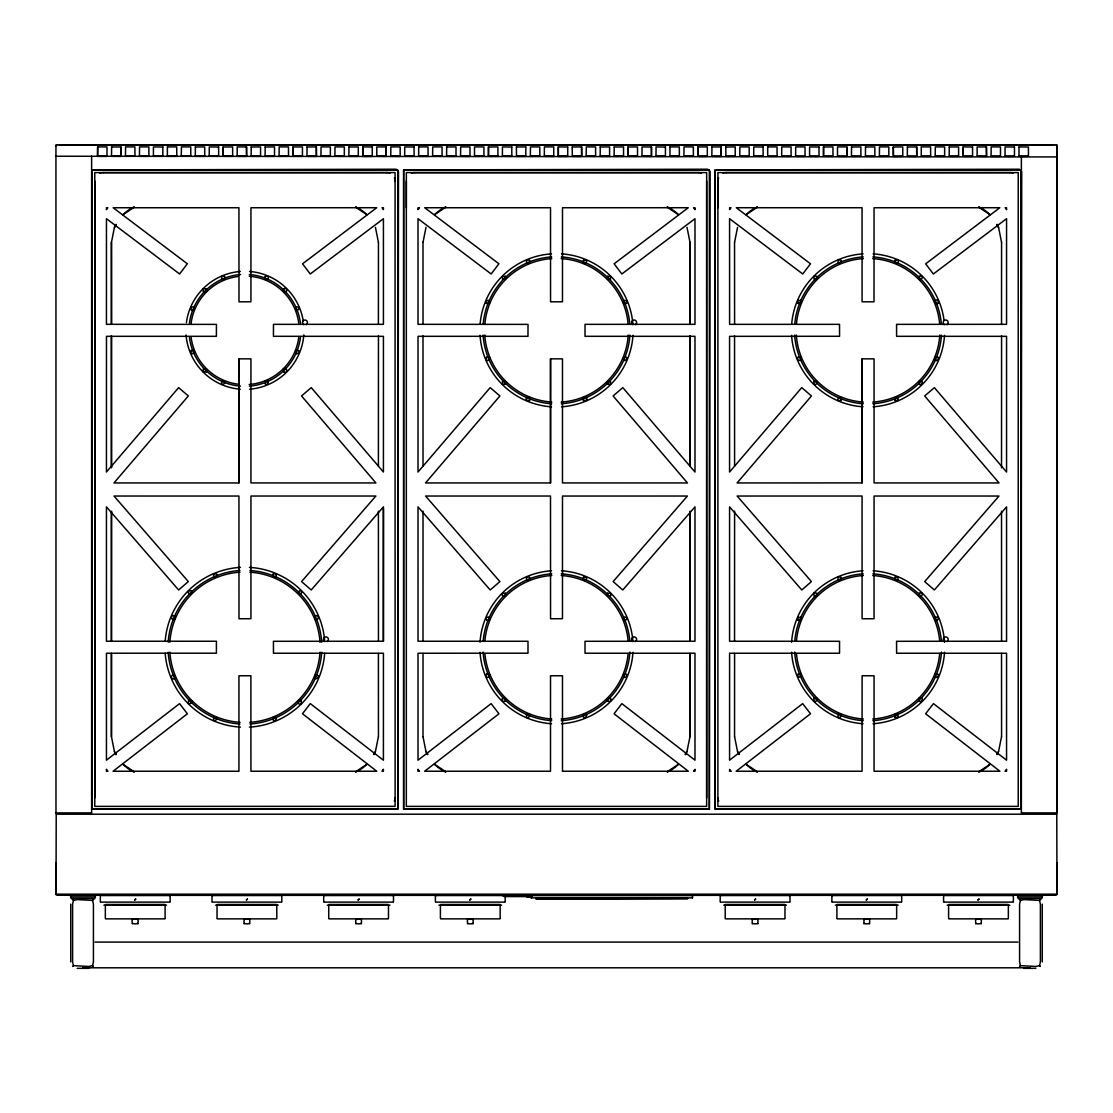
<?xml version="1.0" encoding="UTF-8"?>
<svg xmlns="http://www.w3.org/2000/svg" width="1113" height="1113" viewBox="0 0 1113 1113"><rect width="100%" height="100%" fill="white"/><g stroke="black" fill="none" stroke-linecap="round" stroke-linejoin="round"><path stroke-width="1.5" d="M94.772 797.91L94.772 172.598L395.073 172.585L395.115 806.341L94.772 806.382L94.772 181.071M238.919 482.903L238.989 358.831L250.926 358.873L250.926 482.931L375.902 482.945L301.54 395.964L311.25 387.616L383.429 472.023L383.429 336.335L273.436 336.307L273.478 324.342L383.429 324.328L383.429 218.704L310.277 273.979L302.541 263.823L376.695 207.728L250.94 207.741L250.926 301.79L238.989 301.832L238.933 207.741L113.178 207.741L187.346 263.781L179.596 273.979L106.458 218.704L106.445 324.328L216.437 324.384L216.395 336.321L106.472 336.321L106.445 472.023L178.609 387.644L188.361 395.936L113.971 482.945L238.933 482.945L238.947 358.873M383.401 641.185L383.429 506.86L311.237 589.973L301.553 581.598L375.86 496.036L250.94 496.036L250.926 618.703L238.989 618.745L238.947 496.05L114.013 496.036L188.306 581.57L178.637 589.973L106.445 506.86L106.445 641.241L216.395 641.255L216.437 653.192L106.472 653.234L106.445 760.179L179.569 703.625L187.387 713.781L113.095 771.239L238.933 771.239L238.947 675.786L250.884 675.744L250.926 771.226L376.778 771.239L302.472 713.753L310.304 703.625L383.415 760.193L383.429 653.248L273.478 653.234L273.436 641.297L383.401 641.255L383.429 508.585M406.315 207.755L406.356 172.585L706.672 172.598L706.644 806.382L406.328 806.382L406.328 181.057M550.518 482.931L550.559 358.831L562.482 358.873L562.482 482.931L687.472 482.945L613.096 395.964L622.807 387.616L694.985 472.023L694.985 336.335L585.007 336.307L585.035 324.342L694.985 324.328L694.985 218.704L621.833 273.979L614.112 263.823L688.251 207.728L562.496 207.741L562.482 301.79L550.559 301.832L550.518 207.755L424.735 207.741L498.902 263.781L491.167 273.979L418.015 218.704L418.015 324.328L528.007 324.384L527.993 336.307L418.029 336.321L418.015 472.023L490.165 387.644L499.918 395.936L425.528 482.945L550.504 482.945L550.518 358.873M694.985 209.592L694.985 207.755L693.594 207.741L694.971 209.467M717.885 207.755L717.927 172.585L1018.228 172.598L1018.228 806.382L717.885 806.382L717.899 181.057A8.431 8.431 0 0 1 718.539 177.83L717.899 181.071M862.046 482.903L737.098 482.945L811.46 395.964L801.75 387.616L729.572 472.023L729.572 336.335L839.564 336.279L839.522 324.342L729.599 324.342L729.572 218.704L802.751 273.993L810.473 263.781L736.305 207.728L862.06 207.741L862.074 301.79L874.011 301.832L874.053 207.755L999.822 207.728L925.668 263.823L933.362 273.993L1006.555 218.704L1006.555 324.328L896.563 324.356L896.605 336.321L1006.555 336.335L1006.555 472.023L934.391 387.644L924.666 395.964L999.029 482.945L874.067 482.945L874.053 358.873L862.116 358.831L862.06 482.945L862.074 358.873M1006.555 641.241L1006.555 506.86L934.364 589.973L924.68 581.598L998.987 496.036L874.067 496.036L874.039 618.745L862.088 618.745L862.06 496.036L737.14 496.036L811.433 581.57L801.791 589.987L729.572 506.86L729.572 641.241L839.564 641.297L839.522 653.234L729.599 653.234L729.572 760.179L802.668 703.639L810.528 713.753L736.222 771.239L862.06 771.239L862.116 675.744L874.053 675.786L874.053 771.226L999.905 771.239L925.599 713.753L933.459 703.639L1006.555 760.179L1006.555 653.248L896.605 653.234L896.563 641.297L1006.472 641.241M1006.555 209.592L1006.555 207.755L1005.164 207.741L1006.528 209.467M1057.016 813.06L1057.058 144.94M106.458 209.55L107.836 207.741L106.472 207.741L106.472 209.467M418.029 209.55L419.406 207.741L418.029 207.741L418.029 209.467M383.429 769.375L381.996 771.239L383.401 771.239L383.373 769.473M729.599 209.467L730.963 207.741L729.599 207.741L729.627 209.481M694.971 769.486L694.985 771.226L693.552 771.239L694.971 769.403M1006.528 769.486L1006.555 771.226L1005.122 771.239L1006.542 769.403M114.43 227.33L111.467 242.258L111.467 323.8L111.425 242.147M423.023 242.258L426.001 227.33M373.996 754.642A39.08 39.08 0 0 0 375.415 751.581L378.406 736.709M734.594 242.258L737.557 227.33M685.552 754.642A39.08 39.08 0 0 0 686.971 751.581L689.977 736.709L689.977 653.442M997.123 754.642A39.08 39.08 0 0 0 998.542 751.581L1001.533 736.709M55.984 145.761L55.942 144.94M92.087 169.913L92.087 809.054L92.087 169.913L396.117 169.218L398.482 171.597L397.786 809.054L92.087 809.054M106.987 156.251L106.987 146.916L97.652 146.888L97.568 156.335L106.973 156.321L97.582 156.321L97.652 146.916M111.537 147.013L120.955 146.916L120.955 156.335L111.537 156.335L111.62 146.916M134.91 156.251L125.491 156.335L125.574 146.888L134.91 146.916L134.951 156.251L125.449 156.251M148.878 156.251L148.878 146.916L139.542 146.888L139.459 156.335L148.85 156.321L139.459 156.251M162.832 147.013L162.832 156.335L153.413 156.335L153.427 146.944L162.874 147.013M162.832 156.251L153.413 156.251M167.381 146.916L167.381 156.335L176.8 156.335L176.703 146.888L167.465 146.916M176.8 156.251L167.381 156.251M190.754 156.251L181.294 156.251L181.419 146.888L190.754 146.916L190.796 156.251L181.336 156.251M195.29 147.013L204.722 146.916L204.722 156.335L195.29 156.335L195.387 146.916M56.22 813.951L56.012 894.685M204.722 156.251L195.29 156.251M218.718 156.251L209.216 156.251L209.272 146.944L218.718 147.013M56.067 862.658L56.012 893.795L56.902 894.685L1056.098 894.685L1056.988 893.795L1056.988 864.008M56.012 864.898L56.012 864.008M223.212 147.013L232.645 146.916L232.645 156.335L223.184 156.251L223.212 146.916L223.24 156.321L232.645 156.251M203.373 288.768L203.373 291.745M206.35 291.745L206.35 288.768M71.26 894.894L71.26 898.845M91.628 813.06L91.628 156.182M72.609 899.582L73.444 900.417L72.609 904.132L72.609 961.924L73.444 965.639L72.609 966.474M251.135 147.013L260.567 146.916L260.567 156.335L251.135 156.335L251.232 146.916M203.373 368.932L203.373 371.895M206.35 371.895L206.35 368.932M260.567 156.251L251.135 156.251M94.758 898.845L94.758 894.894M265.103 147.013L274.521 146.916L274.521 156.335L265.103 156.335L265.186 146.916M93.422 966.474L92.588 965.639L93.422 961.924L93.422 904.132L92.588 900.417L93.422 899.582M274.521 156.251L265.103 156.251M174.713 619.023C170.512 621.527 170.372 613.374 174.713 616.059M288.476 156.251L279.057 156.335L279.154 146.888L288.476 146.916L288.517 156.251L279.029 156.251M174.685 619.009L174.685 616.073M293.025 147.013L302.444 146.916L302.444 156.335L292.983 156.251L293.025 146.916L293.039 156.321L302.444 156.251M174.713 678.443L174.713 675.466M306.979 147.013L316.398 146.916L316.398 156.335L306.979 156.335L307.077 146.916M283.537 291.745L283.537 288.768M283.551 291.717C287.557 294.444 287.989 286.264 283.551 288.782M330.366 156.251L320.947 156.335L321.031 146.888L330.366 146.916L330.366 156.335L320.906 156.251M283.537 371.895L283.537 368.932M283.551 371.881C287.557 374.608 287.989 366.427 283.551 368.946M344.32 156.251L334.874 156.251L334.999 146.888L344.32 146.916L344.32 156.335L334.902 156.251M348.87 147.013L358.289 146.916L358.289 156.335L348.87 156.335L348.953 146.916M358.289 156.251L348.87 156.251M372.243 156.251L372.285 147.013M301.289 593.827C302.694 585.841 293.47 595.344 301.317 593.841M400.165 156.251L400.165 146.916L390.844 146.888L390.746 156.335L400.151 156.321L390.746 156.251M414.161 156.251L404.673 156.251L404.729 146.944L414.161 147.013M403.643 169.913L403.643 809.054L403.643 169.913L707.673 169.218L710.052 171.597L709.357 809.054L403.643 809.054M418.669 146.916L418.669 156.335L428.088 156.335L428.004 146.888L418.766 146.916M315.16 619.023L315.16 616.059M315.188 619.009C319.181 621.736 319.626 613.555 315.188 616.073M301.317 703.625L301.317 700.647M428.088 156.251L418.669 156.251M442.056 156.251L432.595 156.251L432.72 146.888L442.056 146.916L442.084 156.251L432.637 156.251M446.591 147.013L456.01 146.916L456.01 156.335L446.591 156.335L446.689 146.916M456.01 156.251L446.591 156.251M460.559 156.251L469.881 156.335L460.559 156.335L460.643 146.888L469.978 146.916L470.006 156.251M483.974 156.251L474.514 156.335L474.514 146.916L483.932 146.916L483.932 156.251L474.486 156.251M488.482 147.013L497.901 146.916L497.901 156.335L488.44 156.251L488.482 146.916L488.496 156.321L497.901 156.251M511.897 156.251L502.394 156.251L502.45 146.944L511.897 147.013M516.404 146.916L516.488 156.377L525.823 156.335L525.851 147.013M486.395 303.39L486.395 300.427M489.372 303.39L489.372 300.427M525.823 156.251L516.404 156.251M539.777 156.251L530.358 156.335L530.442 146.888L539.777 146.916L539.819 156.251L530.317 156.251M502.492 276.33L502.492 279.293M505.469 279.293L505.469 276.33M397.786 809.054L397.786 169.913M502.492 381.369L502.492 384.333M553.745 156.251L553.745 146.916L544.41 146.888L544.327 156.335L553.731 156.321L544.327 156.251M505.469 384.333L505.469 381.369M567.7 156.251L567.741 147.013M572.249 147.013L581.668 146.916L581.668 156.335L572.332 156.377L572.207 147.013M529.565 400.443C532.195 396.131 524.098 396.2 526.588 400.443M595.622 156.251L586.161 156.251L586.287 146.888L595.622 146.916L595.622 156.335L586.203 156.251M600.171 147.013L609.59 146.916L609.59 156.335L600.171 156.335L600.255 146.916M502.492 593.243C500.071 597.472 507.945 597.5 505.469 593.243M609.59 156.251L600.171 156.251M614.126 147.013L623.544 146.916L623.544 156.335L614.126 156.335L614.209 146.916M623.544 156.251L614.126 156.251M502.492 698.282C500.071 702.512 507.945 702.526 505.469 698.282M628.08 147.013L637.512 146.916L637.512 156.335L628.052 156.251L628.08 146.916L628.108 156.321L637.512 156.251M607.531 276.33L607.531 279.293M610.508 279.293L610.508 276.33M586.412 400.443C589.041 396.131 580.944 396.2 583.435 400.443M665.435 147.013L665.435 156.335L656.002 156.335L656.03 146.944L665.463 147.013M623.628 303.39L623.628 300.427M607.531 381.369L607.531 384.333M626.605 303.39L626.605 300.427M610.508 384.333L610.508 381.369M665.435 156.251L656.002 156.251M669.97 146.916L669.97 156.335L679.389 156.335L679.306 146.888L670.054 146.916M679.389 156.251L669.97 156.251M693.357 156.251L683.897 156.251L684.022 146.888L693.357 146.916L693.385 156.251L683.925 156.251M607.531 593.243C605.11 597.472 612.985 597.5 610.508 593.243M707.312 156.251L707.312 146.916L697.893 146.916L697.893 156.335L707.298 156.321L697.907 156.321L697.976 146.916M711.847 147.013L721.266 146.916L721.266 156.335L711.847 156.335L711.944 146.916M715.214 169.913L715.214 809.054L715.214 169.913L1019.23 169.218L1021.609 171.597L1020.913 809.054L715.214 809.054M725.815 147.013L735.234 146.916L735.234 156.335L725.899 156.377L725.773 147.013M607.531 698.282C605.11 702.512 612.985 702.526 610.508 698.282M735.234 156.251L725.815 156.251M749.188 156.251L749.188 146.916L739.867 146.888L739.769 156.335L749.174 156.321L739.769 156.251M763.198 156.251L753.696 156.251L753.751 146.944L763.198 147.013M767.692 146.916L767.692 156.335L777.111 156.335L777.027 146.888L767.789 146.916M777.111 156.251L767.692 156.251M791.079 156.251L781.66 156.335L781.743 146.888L791.079 146.916L791.079 156.335L781.618 156.251M805.033 156.251L805.033 146.916L795.712 146.888L795.614 156.335L805.019 156.321L795.614 156.251M819.001 147.013L819.001 156.335L809.582 156.335L809.596 146.944L819.043 147.013M819.001 156.251L809.582 156.251M823.537 147.013L832.955 146.916L832.955 156.335L823.509 156.251L823.537 146.916L823.55 156.321L832.955 156.251M797.951 300.427L797.951 303.39M800.929 303.39L800.929 300.427M797.951 357.273C795.545 361.502 803.405 361.516 800.929 357.273M851.459 147.013L860.878 146.916L860.878 156.335L851.459 156.335L851.556 146.916M709.357 809.054L709.357 169.913M860.878 156.251L851.459 156.251M865.427 147.013L874.846 146.916L874.846 156.335L865.427 156.335L865.511 146.916M874.846 156.251L865.427 156.251M888.8 156.251L879.381 156.335L879.479 146.888L888.8 146.916L888.842 156.251L879.353 156.251M893.349 147.013L902.768 146.916L902.768 156.335L893.433 156.377L893.308 147.013L893.363 156.321L902.768 156.251M841.108 400.416C842.833 392.611 832.914 401.71 841.122 400.443M797.951 617.339L797.951 620.317M800.929 620.317L800.929 617.339M907.304 147.013L916.722 146.916L916.722 156.335L907.304 156.335L907.401 146.916M797.951 674.297L797.951 677.149M800.929 677.149L800.915 674.2L798.077 674.186M895.005 260.233C892.584 264.463 900.445 264.477 897.968 260.233M921.272 146.916L921.272 156.335L930.691 156.335L930.593 146.888L921.355 146.916M930.691 156.251L921.272 156.251M944.645 156.251L935.198 156.251L935.323 146.888L944.645 146.916L944.645 156.335L935.226 156.251M949.194 147.013L958.613 146.916L958.613 156.335L949.194 156.335L949.278 146.916M895.005 397.578L895.005 400.443M897.968 400.443L897.954 397.48L895.116 397.466M958.613 156.251L949.194 156.251M938.162 303.39C933.974 305.894 933.821 297.741 938.162 300.427M938.148 303.376L938.162 300.538M895.005 577.257L895.005 580.11M897.968 580.11L897.954 577.16L895.116 577.146M1000.49 156.251L1000.49 146.916L991.154 146.888L991.071 156.335L1000.476 156.321L991.071 156.251M1014.458 147.013L1014.458 156.335L1005.039 156.335L1005.053 146.944L1014.486 147.013M1014.458 156.251L1005.039 156.251M1018.993 146.916L1018.993 156.335L1028.412 156.335L1028.454 147.013L1019.077 146.916M895.005 714.379L895.005 717.356M897.968 717.356L897.968 714.379M1028.412 156.251L1018.993 156.251M1020.913 809.054L1020.913 169.913M1018.242 894.894L1018.242 898.845M1019.578 899.582L1020.412 900.417L1019.578 904.132L1019.578 961.924L1020.412 965.639L1019.578 966.474M1041.74 898.845L1041.74 894.894M1040.391 966.474L1039.556 965.639L1040.391 961.924L1040.391 904.132L1039.556 900.417L1040.391 899.582M1056.988 894.685L1056.78 813.951M562.496 771.156L562.482 675.758L550.518 675.758L550.504 771.239L424.665 771.239L498.944 713.781L491.139 703.625L418.015 760.193L418.015 653.248L528.007 653.192L527.993 641.269L418.029 641.255L418.015 506.86L490.193 589.973L499.89 581.598L425.583 496.036L550.504 496.036L550.559 618.745L562.482 618.703L562.482 496.05L687.417 496.036L613.138 581.57L622.779 589.987L694.985 506.86L694.985 641.241L584.993 641.297L585.035 653.234L694.971 653.234L694.985 760.179L621.861 703.625L614.056 713.781L688.335 771.239L562.566 771.226M383.401 209.467L383.429 207.755L382.037 207.741L383.373 209.481M106.472 769.486L107.878 771.239L106.472 771.239L106.458 769.403M418.029 769.486L419.448 771.239L418.029 771.239L418.029 769.403M972.609 156.251L963.107 156.251L963.148 146.916L972.609 147.013M116.35 224.603L114.472 227.414A39.08 39.08 0 0 1 115.877 224.339M373.523 754.377L375.401 751.553M685.079 754.377L686.971 751.553M996.65 754.377L998.528 751.553M91.628 144.982L90.835 144.982M55.984 813.06L55.942 145.622L56.763 144.982M132.336 923.776L132.656 923.456A6.135 4.341 0 0 0 137.789 923.456L138.123 923.776M132.336 919.101L132.656 919.435A6.135 4.341 0 0 1 137.789 919.435L138.123 919.101M244.025 923.776L244.345 923.456A6.135 4.341 0 0 0 249.479 923.456L249.813 923.776M244.025 919.101L244.345 919.435A6.135 4.341 0 0 1 249.479 919.435L249.813 919.101M1053.635 145.024L59.365 145.024M355.715 923.776L356.035 923.456A6.135 4.341 0 0 0 361.169 923.456L361.502 923.776M355.715 919.101L356.035 919.435A6.135 4.341 0 0 1 361.169 919.435L361.502 919.101M467.39 923.776L467.724 923.456A6.135 4.341 0 0 0 472.858 923.456L473.178 923.776M467.39 919.101L467.724 919.435A6.135 4.341 0 0 1 472.858 919.435L473.178 919.101M531.165 897.982L531.291 897.857A2.796 1.976 -90 0 1 531.291 895.603L531.165 895.478M692.536 897.982L692.411 897.857A2.796 1.976 -90 0 0 692.411 895.603L692.536 895.478M752.207 923.776L752.527 923.456A6.135 4.341 0 0 0 757.661 923.456L757.995 923.776M752.207 919.101L752.527 919.435A6.135 4.341 0 0 1 757.661 919.435L757.995 919.101M863.883 923.776L864.217 923.456A6.135 4.341 0 0 0 869.35 923.456L869.67 923.776M863.883 919.101L864.217 919.435A6.135 4.341 0 0 1 869.35 919.435L869.67 919.101M1021.372 813.06L1021.372 156.182M975.572 923.776L975.906 923.456A6.135 4.341 0 0 0 981.04 923.456L981.36 923.776M975.572 919.101L975.906 919.435A6.135 4.341 0 0 1 981.04 919.435L981.36 919.101M1056.933 862.658L1057.058 893.516M134.214 207.199L122.945 214.739A39.08 39.08 0 0 1 134.075 206.921M434.501 214.739L445.784 207.199M757.341 207.199L746.072 214.739A39.08 39.08 0 0 1 757.202 206.921M355.659 771.768L366.928 764.241A39.08 39.08 0 0 1 355.798 772.06M667.216 771.768L678.499 764.241M978.786 771.768L990.055 764.241A39.08 39.08 0 0 1 978.925 772.06M730.921 771.226L729.572 769.375L729.572 771.226L730.949 771.17M362.921 146.888L362.921 156.377L372.229 156.321L362.838 156.321L362.824 146.916L372.229 146.944M558.364 146.888L558.364 156.377L567.686 156.321L558.295 156.321L558.281 146.916L567.7 147.013M92.393 170.219L397.48 170.219M403.949 170.219L709.051 170.219M516.418 146.944L525.809 146.944M715.52 170.219L1020.607 170.219M963.246 146.916L963.246 156.335L972.567 156.335L972.567 147.013M1022.165 144.982L1021.372 144.982M56.471 814.201L1056.529 814.201M91.475 812.907L56.123 812.907M397.48 808.748L92.393 808.748M71.635 895.255L73.235 894.894M73.444 900.417L77.145 899.582L92.588 900.417M94.396 898.483L71.635 898.483M709.051 808.748L403.949 808.748M92.588 965.639L88.873 966.474L73.444 965.639M531.291 895.603L692.411 895.603M536.09 898.441L687.681 898.386L536.09 898.928M1020.607 808.748L715.52 808.748M1056.877 812.907L1021.525 812.907M692.411 897.857L531.291 897.857M1018.604 895.255L1020.218 894.894M1020.412 900.417L1024.127 899.582L1039.556 900.417M1056.529 894.226L56.471 894.226M1041.365 898.483L1018.604 898.483M1039.556 965.639L1035.855 966.474L1020.412 965.639M203.387 288.782L206.322 288.782M206.322 291.717L203.387 291.717M502.519 276.344L505.441 276.344M505.344 279.293L502.617 279.293M486.423 300.44L489.372 300.538M607.559 276.344L610.481 276.344M489.344 303.376L486.423 303.376M203.387 368.946L206.322 368.946M610.383 279.293L607.656 279.293M206.322 371.881L203.387 371.881M623.656 300.44L626.605 300.538M626.577 303.376L623.656 303.376M895.019 260.247L897.954 260.247M797.979 300.44L800.915 300.44M800.915 303.376L797.979 303.376M502.519 381.383L505.441 381.383M505.344 384.333L502.617 384.333M607.559 381.383L610.481 381.383M529.538 400.416L526.616 400.416M610.383 384.333L607.656 384.333M586.384 400.416L583.462 400.416M797.979 357.287L800.915 357.287M897.954 400.416L895.019 400.416M502.519 593.257L505.441 593.257M174.588 678.443C170.665 681.198 170.261 672.795 174.685 675.48M607.559 593.257L610.481 593.257M301.192 703.625C297.268 706.379 296.865 697.976 301.289 700.675M897.857 580.11L895.116 580.11M797.979 617.353L800.915 617.353M800.817 620.317L798.077 620.317M502.519 698.296L505.441 698.296M607.559 698.296L610.481 698.296M800.817 677.149L798.077 677.149M895.019 714.407L897.954 714.407M897.857 717.356L895.116 717.356M56.624 144.94L1056.376 144.94M246.516 146.916L237.18 146.916L237.18 156.335L246.599 156.335L246.516 146.888L246.585 156.321L237.18 156.251M386.114 146.888L376.806 146.944L376.792 156.251L386.211 156.335L386.114 146.888L386.197 156.321L376.751 156.251M651.467 147.013L642.048 146.916L642.006 156.251L651.467 156.335L651.467 146.916L651.453 156.321L642.048 156.251M846.826 146.888L837.505 146.916L837.505 156.335L846.923 156.335L846.826 146.888L846.91 156.321L837.505 156.251M986.438 146.916L977.131 146.944L977.117 156.251L986.535 156.335L986.438 146.888L986.521 156.321L977.075 156.251M103.203 172.626L386.67 172.626M414.759 172.626L698.241 172.626M726.33 172.626L1009.797 172.626M57.041 895.047L102.215 895.047M168.23 895.047L213.404 895.047M281.019 895.047L324.579 895.047M392.263 895.047L437.506 895.047M503.493 895.047L531.304 895.047M691.131 895.047L722.476 895.047M788.421 895.047L833.72 895.047M901.335 895.047L944.77 895.047M1012.524 895.047L1055.959 895.047M171.527 895.339L213.237 895.339M281.019 895.339L324.467 895.339M392.263 895.339L437.451 895.339M502.853 895.2L532.278 895.2M691.201 895.339L722.476 895.339M788.533 895.339L833.72 895.339M901.502 895.339L941.473 895.339M100.532 895.534L169.927 895.534M212.221 895.534L281.617 895.534M323.911 895.534L393.306 895.534M435.6 895.534L504.982 895.534M720.403 895.534L789.799 895.534M832.079 895.534L901.474 895.534M943.768 895.534L1013.164 895.534M502.853 895.895L532.278 895.895M504.579 896.577L532.278 896.577M70.453 896.869L95.579 896.869M1017.421 896.869L1042.547 896.869M526.936 897.203L531.611 897.203M535.909 898.678L687.806 898.678M606.766 899.248L616.936 899.248M100.532 902.114L169.927 902.114M212.221 902.114L281.617 902.114M323.911 902.114L393.306 902.114M435.6 902.114L504.982 902.114M720.403 902.114L789.799 902.114M832.079 902.114L901.474 902.114M943.768 902.114L1013.164 902.114M105.554 904.466L164.905 904.466M217.244 904.466L276.581 904.466M328.933 904.466L388.27 904.466M440.623 904.466L499.96 904.466M725.426 904.466L784.762 904.466M837.115 904.466L896.452 904.466M948.805 904.466L1008.141 904.466M103.885 905.175L166.574 905.175M215.574 905.175L278.264 905.175M327.264 905.175L389.953 905.175M438.939 905.175L501.643 905.175M723.742 905.175L786.446 905.175M835.432 905.175L898.135 905.175M947.121 905.175L1009.811 905.175M105.554 918.865L164.905 918.865M217.244 918.865L276.581 918.865M328.933 918.865L388.27 918.865M440.623 918.865L499.96 918.865M725.426 918.865L784.762 918.865M837.115 918.865L896.452 918.865M948.805 918.865L1008.141 918.865M94.981 942.099L1018.019 942.099M82.821 967.795L1030.179 967.795M77.145 968.352L88.873 968.352M1024.127 968.352L1035.855 968.352M1056.237 144.982L1057.058 145.622L1057.058 156.933L55.942 156.237M916.639 146.916L916.722 156.335L907.304 156.251M763.073 146.916L763.142 156.321L753.738 156.251M721.182 146.916L721.266 156.335L711.847 156.251M581.57 146.916L581.64 156.321L572.249 156.251M511.771 146.916L511.841 156.321L502.436 156.251M414.036 146.916L414.119 156.321L404.715 156.251M316.315 146.916L316.398 156.335L306.979 156.251M218.593 146.916L218.663 156.321L209.258 156.251M120.858 146.916L120.955 156.335L111.537 156.251M1039.765 894.894L1041.365 895.255M92.782 894.894L94.396 895.255M978.786 207.199L990.055 214.739A39.08 39.08 0 0 0 978.925 206.921M667.216 207.199L678.499 214.739M355.659 207.199L366.928 214.739A39.08 39.08 0 0 0 355.798 206.921M757.341 771.768L746.072 764.241A39.08 39.08 0 0 0 757.202 772.06M434.501 764.241L445.784 771.768M134.214 771.768L122.945 764.241A39.08 39.08 0 0 0 134.075 772.06M996.65 224.603L998.528 227.414A39.08 39.08 0 0 0 997.123 224.339M734.594 736.709L737.557 751.651L739.477 754.377M423.023 736.709L426.001 751.651L427.921 754.377M111.467 653.442L111.467 736.709L114.43 751.651L116.35 754.377M998.57 227.33L1001.533 242.258M686.999 227.33L689.977 242.258L689.977 323.8L690.004 242.147M375.443 227.33L378.406 242.258M1057.016 145.761L1057.016 812.267M1042.269 904.132L1042.269 961.924M1013.373 896.035L1013.373 901.613M1008.35 904.966L1008.35 918.364M1001.575 242.147L1001.533 323.8M1001.575 335.876L1001.533 467.808M1001.533 511.173L1001.575 641.366M1001.533 653.442L1001.575 736.82M948.596 904.966L948.596 918.364M943.574 896.035L943.574 901.613M901.683 896.035L901.683 901.613M896.661 904.966L896.661 918.364M836.906 904.966L836.906 918.364M831.884 896.035L831.884 901.613M789.993 896.035L789.993 901.613M784.971 904.966L784.971 918.364M734.552 242.147L734.594 323.8M734.552 335.876L734.594 466.069M734.594 511.173L734.552 641.366M734.594 653.442L734.552 736.82M725.217 904.966L725.217 918.364M720.194 896.035L720.194 901.613M706.672 181.057L706.672 797.91M690.004 335.876L690.004 466.055L689.977 335.945M690.004 653.512L690.004 736.82M505.191 896.035L505.191 901.613M500.168 904.966L500.168 918.364M440.414 904.966L440.414 918.364M435.392 896.035L435.392 901.613M422.996 242.147L423.023 323.8M422.996 335.876L423.023 466.069M423.023 511.173L422.996 641.366M423.023 653.442L422.996 736.82M393.501 896.035L393.501 901.613M388.479 904.966L388.479 918.364M378.448 242.147L378.406 323.8M378.448 335.876L378.406 466.069M378.406 511.173L378.448 641.366M378.406 653.442L378.448 736.82M328.725 904.966L328.725 918.364M323.702 896.035L323.702 901.613M281.812 896.035L281.812 901.613M276.789 904.966L276.789 918.364M217.035 904.966L217.035 918.364M212.013 896.035L212.013 901.613M170.136 896.035L170.136 901.613M165.1 904.966L165.1 918.364M111.467 335.945L111.467 467.808L111.425 335.876M111.425 653.512L111.425 736.82M105.345 904.966L105.345 918.364M100.323 896.035L100.323 901.613M70.731 904.132L70.731 961.924M975.906 923.456A4.313 3.047 -90 0 1 975.906 919.435M981.04 919.435A4.313 3.047 -90 0 1 981.04 923.456M864.217 923.456A4.313 3.047 -90 0 1 864.217 919.435M869.35 919.435A4.313 3.047 -90 0 1 869.35 923.456M752.527 923.456A4.313 3.047 -90 0 1 752.527 919.435M757.661 919.435A4.313 3.047 -90 0 1 757.661 923.456M467.724 923.456A4.313 3.047 -90 0 1 467.724 919.435M472.858 919.435A4.313 3.047 -90 0 1 472.858 923.456M356.035 923.456A4.313 3.047 -90 0 1 356.035 919.435M361.169 919.435A4.313 3.047 -90 0 1 361.169 923.456M244.345 923.456A4.313 3.047 -90 0 1 244.345 919.435M249.479 919.435A4.313 3.047 -90 0 1 249.479 923.456M137.789 919.435A4.313 3.047 -90 0 1 137.789 923.456M132.405 923.456A4.313 3.047 -90 0 1 132.405 919.435M1009.867 172.585A8.389 8.389 0 0 1 1013.067 173.225M723.06 173.225A8.389 8.389 0 0 1 726.26 172.585M739.004 754.642A39.08 39.08 0 0 1 737.585 751.581M698.296 172.585A8.389 8.389 0 0 1 701.51 173.225M411.49 173.225A8.389 8.389 0 0 1 414.704 172.585M667.369 206.921A39.08 39.08 0 0 1 678.513 214.712M434.487 214.712A39.08 39.08 0 0 1 445.631 206.921M445.631 772.06A39.08 39.08 0 0 1 434.487 764.255M427.448 754.642A39.08 39.08 0 0 1 426.029 751.581M678.513 764.255A39.08 39.08 0 0 1 667.369 772.06M386.74 172.585A8.389 8.389 0 0 1 389.94 173.225M99.933 173.225A8.389 8.389 0 0 1 103.133 172.585M115.877 754.642A39.08 39.08 0 0 1 114.458 751.581M944.436 641.589A2.504 2.504 0 0 1 943.768 637.819A2.504 2.504 0 0 1 947.594 637.819A2.504 2.504 0 0 1 946.94 641.589M944.436 324.676A2.504 2.504 0 0 1 943.768 320.906A2.504 2.504 0 0 1 947.594 320.906A2.504 2.504 0 0 1 946.94 324.676M632.88 641.589A2.504 2.504 0 0 1 632.212 637.819A2.504 2.504 0 0 1 636.038 637.819A2.504 2.504 0 0 1 635.37 641.589M632.88 324.676A2.504 2.504 0 0 1 632.212 320.906A2.504 2.504 0 0 1 636.038 320.906A2.504 2.504 0 0 1 635.37 324.676M324.662 641.589A2.504 2.504 0 0 1 323.994 637.819A2.504 2.504 0 0 1 327.82 637.819A2.504 2.504 0 0 1 327.166 641.589M303.724 324.676A2.504 2.504 0 0 1 303.056 320.906A2.504 2.504 0 0 1 306.882 320.906A2.504 2.504 0 0 1 306.214 324.676M941.473 652.051A73.569 73.569 0 0 1 872.87 720.654M863.257 720.654A73.569 73.569 0 0 1 794.654 652.051M794.779 640.838A73.569 73.569 0 0 1 863.257 573.835M872.87 573.835A73.569 73.569 0 0 1 941.348 640.838M941.473 335.138A73.569 73.569 0 0 1 872.87 403.741M863.257 403.741A73.569 73.569 0 0 1 794.654 335.138M794.779 323.925A73.569 73.569 0 0 1 863.257 256.922M872.87 256.922A73.569 73.569 0 0 1 941.348 323.925M629.902 652.051A73.569 73.569 0 0 1 561.314 720.654M551.686 720.654A73.569 73.569 0 0 1 483.098 652.051M483.209 640.838A73.569 73.569 0 0 1 551.686 573.835M561.314 573.835A73.569 73.569 0 0 1 629.791 640.838M629.902 335.138A73.569 73.569 0 0 1 561.314 403.741M551.686 403.741A73.569 73.569 0 0 1 483.098 335.138M483.209 323.925A73.569 73.569 0 0 1 551.686 256.922M561.314 256.922A73.569 73.569 0 0 1 629.791 323.925M321.685 652.274A76.922 76.922 0 0 1 249.966 723.993M239.907 723.993A76.922 76.922 0 0 1 168.188 652.274M168.188 642.215A76.922 76.922 0 0 1 239.907 570.496M249.966 570.496A76.922 76.922 0 0 1 321.685 642.215M300.44 337.642A55.97 55.97 0 0 1 249.326 386.141M240.547 386.141A55.97 55.97 0 0 1 189.447 337.642M189.447 323.02A55.97 55.97 0 0 1 240.547 274.535M249.326 274.535A55.97 55.97 0 0 1 300.44 323.02M944.534 652.26A76.644 76.644 0 0 1 873.079 723.714M863.048 723.714A76.644 76.644 0 0 1 791.593 652.26M791.593 642.229A76.644 76.644 0 0 1 863.048 570.774M873.079 570.774A76.644 76.644 0 0 1 944.534 642.229M944.534 335.347A76.644 76.644 0 0 1 873.079 406.801M863.048 406.801A76.644 76.644 0 0 1 791.593 335.347M791.719 323.646A76.644 76.644 0 0 1 863.048 253.861M873.079 253.861A76.644 76.644 0 0 1 944.047 320.335M632.977 652.26A76.644 76.644 0 0 1 561.509 723.714M551.491 723.714A76.644 76.644 0 0 1 480.023 652.26M480.023 642.229A76.644 76.644 0 0 1 551.491 570.774M561.509 570.774A76.644 76.644 0 0 1 632.852 640.559M632.977 335.347A76.644 76.644 0 0 1 561.509 406.801M551.491 406.801A76.644 76.644 0 0 1 480.023 335.347M480.148 323.646A76.644 76.644 0 0 1 551.491 253.861M561.509 253.861A76.644 76.644 0 0 1 632.852 323.646M324.704 653.22A79.983 79.983 0 0 1 249.423 727.109M240.45 727.109A79.983 79.983 0 0 1 165.169 653.22M165.169 641.269A79.983 79.983 0 0 1 240.45 567.38M249.423 567.38A79.983 79.983 0 0 1 324.579 639.78M303.807 334.971A59.045 59.045 0 0 1 249.576 389.202M240.311 389.202A59.045 59.045 0 0 1 186.066 334.971M186.4 322.631A59.045 59.045 0 0 1 240.311 271.461M249.576 271.461A59.045 59.045 0 0 1 303.265 321.101M939.678 653.512A71.886 71.886 0 0 1 872.759 718.984M863.354 718.984A71.886 71.886 0 0 1 796.449 653.512M796.449 640.977A71.886 71.886 0 0 1 863.354 575.504M872.759 575.504A71.886 71.886 0 0 1 939.678 640.977M939.803 335.041A71.886 71.886 0 0 1 872.759 402.071M863.354 402.071A71.886 71.886 0 0 1 796.324 335.041M796.449 324.064A71.886 71.886 0 0 1 863.354 258.592M872.759 258.592A71.886 71.886 0 0 1 939.678 324.064M628.122 653.512A71.886 71.886 0 0 1 561.202 718.984M551.798 718.984A71.886 71.886 0 0 1 484.878 653.512M484.878 640.977A71.886 71.886 0 0 1 551.798 575.504M561.202 575.504A71.886 71.886 0 0 1 628.122 640.977M628.233 335.041A71.886 71.886 0 0 1 561.202 402.071M551.798 402.071A71.886 71.886 0 0 1 484.767 335.041M484.878 324.064A71.886 71.886 0 0 1 551.798 258.592M561.202 258.592A71.886 71.886 0 0 1 628.122 324.064M320.015 652.162A75.239 75.239 0 0 1 249.855 722.323M240.018 722.323A75.239 75.239 0 0 1 169.858 652.162M169.858 642.326A75.239 75.239 0 0 1 240.018 572.165M249.855 572.165A75.239 75.239 0 0 1 320.015 642.326M298.771 337.42A54.3 54.3 0 0 1 249.201 384.472M237.848 384.166A54.3 54.3 0 0 1 191.102 337.42M191.102 323.243A54.3 54.3 0 0 1 237.848 276.497M249.201 276.205A54.3 54.3 0 0 1 298.771 323.243M395.101 797.91L394.461 801.137A8.431 8.431 0 0 0 395.101 797.91M191.102 307.174C190.337 315.716 198.559 305.073 191.199 307.16M191.102 350.553C189.989 358.873 198.796 348.536 191.199 350.539M221.779 276.497C220.221 284.511 229.779 274.758 221.779 276.497M221.779 381.23C220.165 389.244 229.793 379.519 221.779 381.23M188.584 590.892C187.026 598.905 196.584 589.153 188.584 590.892M265.158 276.497C264.045 284.817 272.852 274.466 265.256 276.483M213.766 574.071C212.152 582.085 221.779 572.36 213.766 574.071M188.584 700.675C186.97 708.689 196.598 698.95 188.584 700.675M265.158 381.23C263.948 389.536 272.866 379.269 265.256 381.216M295.835 307.174C294.444 315.452 303.766 305.31 295.835 307.174M295.835 350.553C294.333 358.65 303.919 348.981 295.835 350.553M213.766 717.495C212.207 725.509 221.765 715.756 213.766 717.495M273.172 574.071C271.962 582.377 280.879 572.11 273.269 574.044M273.172 717.495C272.059 725.801 280.866 715.464 273.269 717.468M315.188 675.48C313.574 683.493 323.187 673.768 315.188 675.48M486.423 357.287C485.018 365.565 494.339 355.423 486.423 357.287M526.616 260.247C525.211 268.511 534.532 258.383 526.616 260.247M486.423 617.353C485.018 625.631 494.339 615.489 486.423 617.353M486.423 674.2C484.906 682.297 494.506 672.628 486.423 674.2M583.462 260.247C582.057 268.511 591.379 258.383 583.462 260.247M526.616 577.16C525.113 585.257 534.699 575.588 526.616 577.16M526.616 714.407C525.211 722.671 534.532 712.543 526.616 714.407M623.656 357.287C622.25 365.565 631.572 355.423 623.656 357.287M583.462 577.16C581.96 585.257 591.546 575.588 583.462 577.16M583.462 714.407C582.057 722.671 591.379 712.543 583.462 714.407M623.656 617.353C622.25 625.631 631.572 615.489 623.656 617.353M623.656 674.2C622.153 682.297 631.739 672.628 623.656 674.2M814.076 276.344C812.685 284.622 822.006 274.48 814.076 276.344M838.172 260.247C837.407 268.789 845.63 258.146 838.27 260.233M814.076 381.383C812.685 389.661 822.006 379.519 814.076 381.383M814.076 593.257C812.685 601.535 822.006 591.393 814.076 593.257M838.172 577.16C836.865 585.299 846.033 575.477 838.27 577.146M814.076 698.296C812.685 706.574 822.006 696.432 814.076 698.296M919.115 276.344C917.724 284.622 927.046 274.48 919.115 276.344M838.172 714.407C836.962 722.713 845.88 712.431 838.27 714.379M919.115 381.383C917.724 389.661 927.046 379.519 919.115 381.383M935.212 357.287C934.447 365.829 942.669 355.186 935.31 357.273M919.115 593.257C917.724 601.535 927.046 591.393 919.115 593.257M935.212 617.353C934.002 625.659 942.92 615.392 935.31 617.339M919.115 698.296C917.724 706.574 927.046 696.432 919.115 698.296M935.212 674.2C933.904 682.339 943.073 672.53 935.31 674.186M135.73 899.109L134.729 899.944L135.73 899.109M247.42 899.109L246.418 899.944L247.42 899.109M359.109 899.109L358.094 899.944L359.109 899.109M470.799 899.109L469.783 899.944L470.799 899.109M755.602 899.109L754.586 899.944L755.602 899.109M867.291 899.109L866.276 899.944L867.291 899.109M978.967 899.109L977.965 899.944L978.967 899.109M718.539 801.137L717.899 797.91A8.431 8.431 0 0 0 718.539 801.137M395.101 181.071L394.461 177.83A8.431 8.431 0 0 1 395.101 181.057M690.004 641.366L690.004 511.187L689.977 641.297M111.467 641.297L111.467 511.173L111.425 641.366"/></g></svg>
